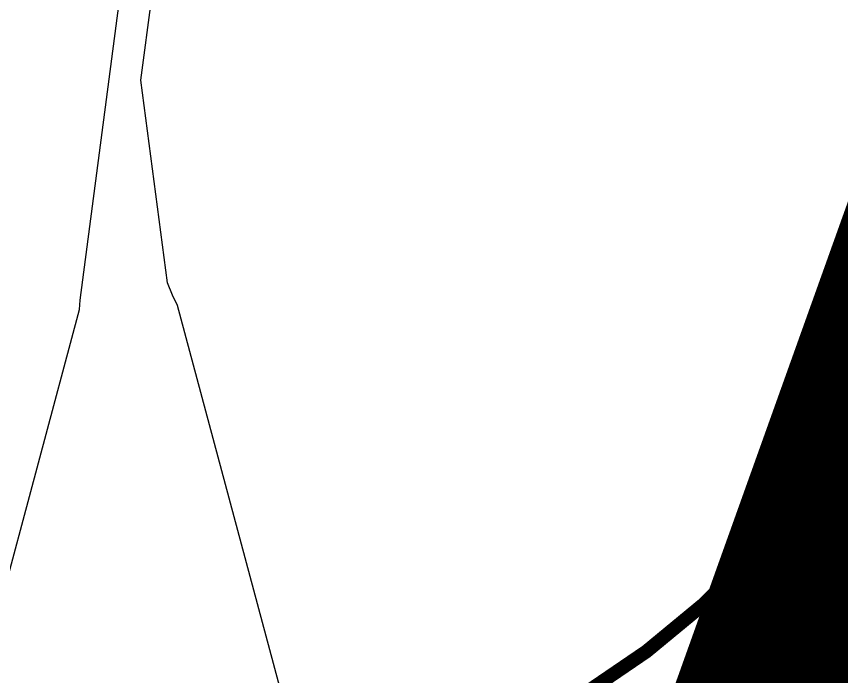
# Model space of a CAD drawing. Header units: inches. Extents: x -7 to 348, y -14 to 159.
# Drawn here: x 21.015 to 21.779, y 24.677 to 25.289 of the extents above; entities that cross this region are included whole.
import ezdxf

# ---------------------------------------------------------------- set-up
doc = ezdxf.new("R2010")
doc.units = ezdxf.units.IN
for name, color, linetype in [('Bottom Layer', 5, 'Continuous'), ('Dimension', 6, 'Continuous'), ('Fabrication', 76, 'Continuous'), ('Mechanical 4', 56, 'Continuous'), ('Top Layer', 1, 'Continuous'), ('Top Overlay', 2, 'Continuous')]:
    doc.layers.add(name, color=color, linetype=linetype)

msp = doc.modelspace()

# ---------------------------------------------------------------- linework, layer by layer
at = {"layer": 'Bottom Layer'}
for p, q in [((21.13047, 25.2295), (21.1552, 25.41729)), ((21.1552, 25.0417), (21.13047, 25.2295)), ((21.15981, 25.03057), (21.1552, 25.0417)), ((21.16455, 25.02096), (21.15981, 25.03057)), ((21.29263, 24.54293), (21.16455, 25.02096))]:
    msp.add_line(p, q, dxfattribs=at)
at = {"layer": 'Dimension'}
for points in [[(58.31, 19.467, 0.254, 0.254, 1), (13.31, 19.467, 0.254, 0.254, 1)], [(54.56034, 19.46693, 0.254, 0.254, 1), (17.06033, 19.46693, 0.254, 0.254, 1)]]:
    msp.add_lwpolyline(points, format="xyseb", close=True, dxfattribs=at)
at = {"layer": 'Fabrication'}
for points in [[(53.19355, 31.33267, 0.0127, 0.0127, -1.1671), (15.67509, 13.58703, 0.0127, 0.0127, 0)], [(53.19355, 31.33267, 0.0127, 0.0127, -1.1671), (15.67509, 13.58703, 0.0127, 0.0127, 0)], [(53.19355, 31.33267, 0.0127, 0.0127, -1.1671), (15.67509, 13.58703, 0.0127, 0.0127, 0)], [(53.19355, 31.33267, 0.0127, 0.0127, -1.1671), (15.67509, 13.58703, 0.0127, 0.0127, 0)], [(54.51115, 31.13829, 0.0127, 0.0127, -1.205705), (14.17745, 15.54998, 0.0127, 0.0127, 0)], [(54.51115, 31.13829, 0.0127, 0.0127, -1.205705), (14.17745, 15.54998, 0.0127, 0.0127, 0)], [(21.84632, 25.02615, 0.0127, 0.0127, -0.308529), (21.1481, 24.54997, 0.0127, 0.0127, 0)], [(21.84632, 25.02615, 0.0127, 0.0127, -0.308529), (21.1481, 24.54997, 0.0127, 0.0127, 0)], [(21.84632, 25.02615, 0.0127, 0.0127, -0.308529), (21.1481, 24.54997, 0.0127, 0.0127, 0)], [(21.84632, 25.02615, 0.0127, 0.0127, -0.308529), (21.1481, 24.54997, 0.0127, 0.0127, 0)]]:
    msp.add_lwpolyline(points, format="xyseb", dxfattribs=at)
at = {"layer": 'Mechanical 4'}
for points in [[(50.81101, 19.54995, 0.0127, 0.0127, 1), (20.811, 19.54995, 0.0127, 0.0127, 1)], [(50.81101, 19.54995, 0.0127, 0.0127, 1), (20.811, 19.54995, 0.0127, 0.0127, 1)], [(50.81101, 19.54995, 0.0127, 0.0127, 1), (20.811, 19.54995, 0.0127, 0.0127, 1)], [(50.81101, 19.54995, 0.0127, 0.0127, 1), (20.811, 19.54995, 0.0127, 0.0127, 1)], [(50.8248, 19.53849, 0.0127, 0.0127, 1), (20.8248, 19.53849, 0.0127, 0.0127, 1)], [(50.8248, 19.53849, 0.0127, 0.0127, 1), (20.8248, 19.53849, 0.0127, 0.0127, 1)], [(50.8248, 19.53849, 0.0127, 0.0127, 1), (20.8248, 19.53849, 0.0127, 0.0127, 1)], [(50.8248, 19.53849, 0.0127, 0.0127, 1), (20.8248, 19.53849, 0.0127, 0.0127, 1)]]:
    msp.add_lwpolyline(points, format="xyseb", close=True, dxfattribs=at)
at = {"layer": 'Top Layer'}
for p, q in [((21.07438, 25.0259), (21.1103, 25.29879)), ((21.07381, 25.01729), (21.07438, 25.0259)), ((20.16654, 21.63132), (21.07381, 25.01729))]:
    msp.add_line(p, q, dxfattribs=at)
at = {"layer": 'Top Overlay'}
msp.add_lwpolyline([(50.81035, 19.46693, 0.254, 0.254, 1), (20.81035, 19.46693, 0.254, 0.254, 1)], format="xyseb", close=True, dxfattribs=at)

doc.saveas('drawing.dxf')
